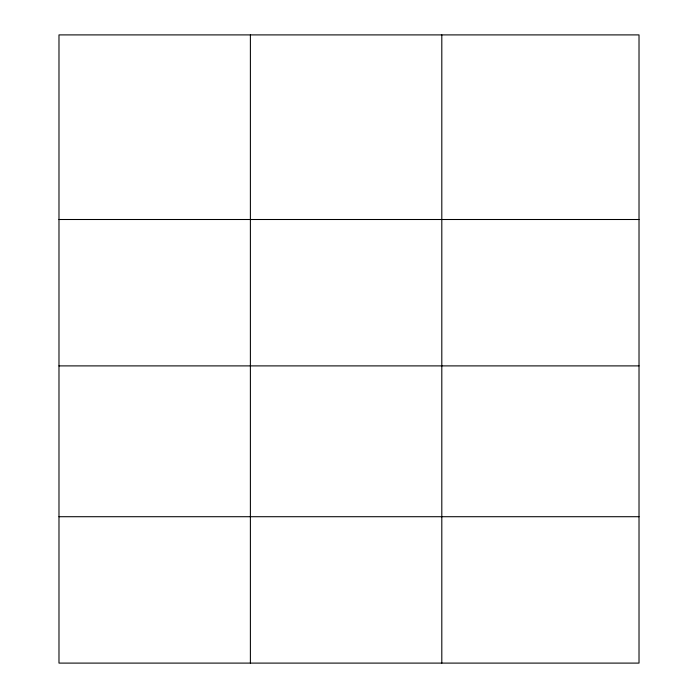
<?xml version="1.0" encoding="UTF-8"?>
<svg xmlns="http://www.w3.org/2000/svg" width="698" height="698" viewBox="0 0 698 698"><rect width="100%" height="100%" fill="white"/><g stroke="black" fill="none" stroke-linecap="round" stroke-linejoin="round"><path stroke-width="1.05" d="M639.019 365.892L639.019 34.9L58.981 34.9L58.981 663.1L639.019 663.1L639.019 365.892L58.981 365.892M58.981 219.504L639.019 219.504M58.981 516.712L639.019 516.712M441.808 34.9L441.808 663.1M250.39 34.9L250.39 663.1"/></g></svg>
